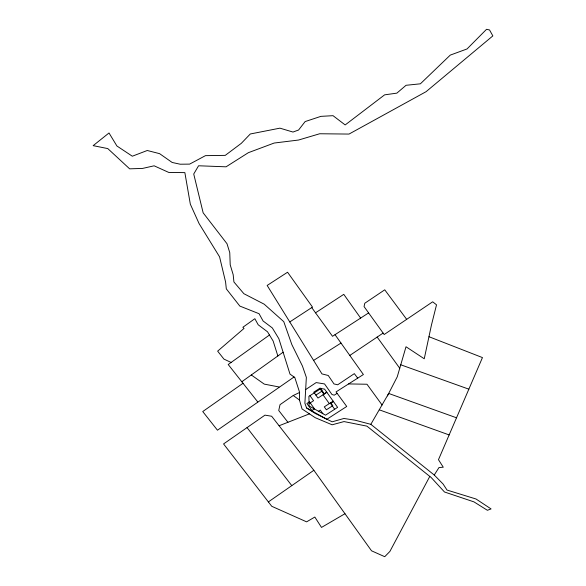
<?xml version="1.0" encoding="UTF-8"?>
<svg xmlns="http://www.w3.org/2000/svg" width="586" height="586" viewBox="0 0 586 586"><rect width="100%" height="100%" fill="white"/><g stroke="black" fill="none" stroke-linecap="round" stroke-linejoin="round"><path stroke-width="0.88" d="M299.475 400.026L299.585 392.298L294.802 377.501L290.004 374.117L278.848 338.671L272.322 327.933L263.085 320.981L259.071 313.715L239.828 306.075L226.313 288.861L225.588 281.991L219.567 256.836L199.072 223.566L190.333 204.184L184.861 172.628L168.761 172.431L154.125 165.809L142.566 168.424L129.638 168.834L107.787 148.588L93.159 145.65L109.011 132.978L116.907 145.987L132.319 156.213L147.262 150.499L159.597 153.657L172.159 162.461L180.158 164.212L189.644 164.117L205.466 155.649L225.251 155.371L241.307 143.336L250.303 133.982L279.932 128.158L292.978 132.048L298.589 130.011L305.145 121.566L320.916 116.358L333.031 115.684L345.176 124.935L384.614 94.844L396.861 93.137L406.061 85.292L420.389 83.813L450.282 55.099L467.027 48.96L486.548 29.3L489.537 29.952L492.841 35.9L426.081 91.68L349.014 134.069L319.7 133.755L298.552 140.032L274.145 143.043L248.369 152.682L226.057 166.82L198.573 165.772L193.732 174.013L203.152 212.828L227.009 243.732L229.756 252.647L230.217 264.872L233.177 274.688L233.924 281.976L243.893 293.711L264.191 304.185L283.771 321.663L291.843 344.597L302.427 366.008L306.353 377.377L304.888 403.263L306.566 407.944L315.012 413.35L332.145 421.817L343.931 418.47L355.05 420.184L370.828 424.33L434.255 475.019L443.111 484.043L447.023 490.057L476.03 499.001L491.075 508.934L487.384 510.289L473.979 501.887L444.481 491.984L431.179 477.517L366.917 426.139L344.026 421.583L332.123 424.791L315.246 417.701L302.046 408.947L299.475 400.026L293.227 395.491L280.02 404.677L278.738 410.5L287.938 422.279M370.828 424.33L388.686 393.455L456.523 417.796M387.412 395.924L397.257 376.783L406.01 346.758L424.249 358.779L431.421 325.157L436.519 304.823L432.673 301.812L384.174 334.533L364.06 306.573L364.785 303.255L384.746 289.821L406.677 319.355M429.794 476.411L389.888 551.441L384.731 556.7L371.539 550.811L313.862 470.28L271.655 416.243L264.975 415.137L223.566 443.932L271.75 506.289L306.61 521.848L314.829 517.042L321.502 527.429L344.971 513.717M434.255 475.019L439.002 467.533L443.272 467.218L438.475 459.688L482.461 357.585L428.996 336.723M269.472 335.009L228.21 364.521L257.745 401.93M241.813 381.75L283.111 352.215M243.022 383.281L202.741 411.548L217.465 430.197L294.062 376.981M268.359 501.924L313.862 470.28M349.805 355.446L383.083 333.097M305.665 389.58L316.169 382.585L324.556 383.94L331.962 394.488L334.218 395.184L337.118 393.353M289.77 321.948L312.499 307.101L287.565 272.234L267.157 285.448L321.956 373.897L328.255 375.494L334.005 383.947L337.69 384.782L354.325 373.641L357.702 378.146M311.752 307.591L315.517 312.814L343.777 294.348L360.632 318.081M368.601 312.917L332.518 336.305L315.517 312.814M315.883 395.103L322.278 390.965M309.071 403.622L313.583 400.707L309.972 395.66M326.761 392.195L323.824 394.092L320.212 389.045M326.849 392.312L317.986 398.041L313.781 392.166L320.176 388.027L324.38 393.909M333.156 401.132L324.292 406.86L326.395 409.797L332.789 405.666L330.687 402.728M318.528 411.262L320.308 410.112L322.871 413.694M333.485 401.6L330.548 403.498L334.672 409.262M313.598 360.412L340.993 343.074M293.227 395.491L299.578 392.474M279.083 425.744L309.459 413.863M348.597 383.925L366.975 384.24L382.109 405.014M279.061 386.972L264.257 384.116L251.299 374.967M400.751 364.785L468.851 389.17M379.296 409.826L449.14 434.929M231.104 362.456L223.918 359.086L217.648 351.139L244.025 328.416L242.882 327.266L254.844 318.711L258.199 324.783L267.524 331.808L273.164 341.081L277.852 355.973M306.566 407.944L326.834 419.312L346.729 406.464L336.049 391.895L363.393 374.535L335.024 334.679M247.043 427.604L291.791 485.626M377.164 337.075L399.74 368.25M323.011 394.796L329.317 403.615M320.989 388.54L308.903 396.348L309.122 405.988L325.516 415.174L337.609 407.365L324.563 389.119L320.989 388.54M309.467 401.828L306.903 403.476L311.95 410.53L314.514 408.882L309.467 401.828"/></g></svg>
